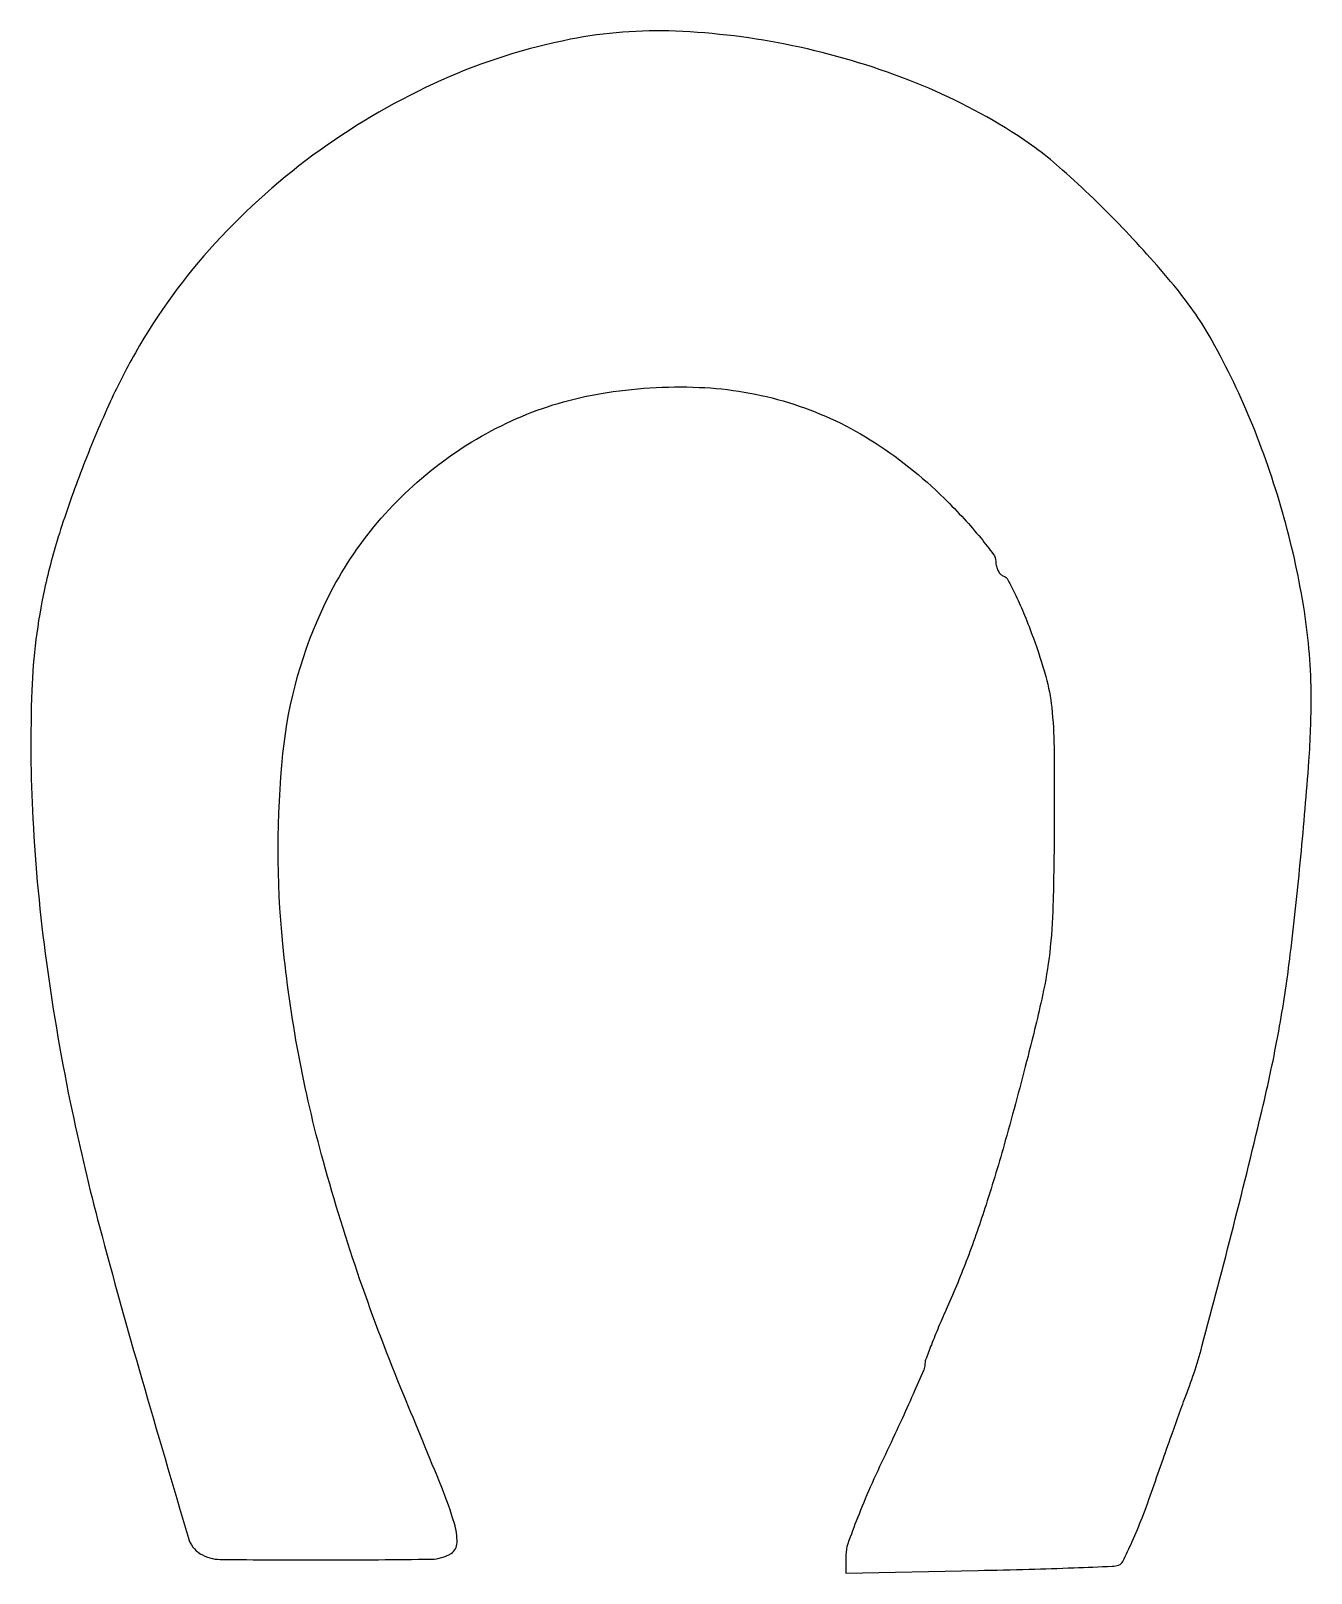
# Model space of a CAD drawing. Extents: x 1 to 163, y 0 to 196.
import ezdxf

# ---------------------------------------------------------------- set-up
doc = ezdxf.new("R2010")
doc.units = 0

msp = doc.modelspace()

# ---------------------------------------------------------------- linework, layer by layer
msp.add_lwpolyline([(69.075186, 194.912737, 0.056763), (52.732109, 189.729099, 0.051023), (37.33133, 180.859964, 0.050988), (24.035514, 169.048481, 0.056496), (13.917865, 155.16283, 0.023023), (10.528935, 148.504146, 0.014469), (7.161197, 140.444668, 0.014499), (4.283092, 132.253096, 0.024248), (2.40333, 125.198083, 0.043762), (0.793917, 112.331489, 0.022455), (0.922949, 96.065037, 0.020638), (2.640425, 77.868126, 0.017954), (5.904104, 59, 0.013074), (9.377143, 44.386381, 0.005618), (14.737988, 25.069709, 0.001345), (20.645465, 4.878898, 0.184526), (22.152608, 2.905683, 0.136802), (24.665696, 2.178519, 0.00274), (38.057352, 2.12143, 0.002713), (51.458269, 2.210441, 0.138594), (53.940299, 2.944362, 0.253628), (54.702189, 4.302992, 0.076216), (54.365212, 6.7322, 0.023942), (52.75913, 11.303736, 0.001967), (47.955943, 23, -0.03097), (37.757347, 52.612684, -0.042846), (32.616085, 80.220331, -0.049655), (32.634217, 104.362418, -0.087661), (38.02792, 123.489711, -0.059604), (44.168592, 133.095474, -0.058486), (52.436947, 141.05063, -0.058932), (62.258687, 146.825553, -0.06236), (72.972685, 150.013929, -0.051262), (85.382121, 150.787427, -0.064302), (96.736253, 148.854635, -0.065396), (107.077406, 144.141413, -0.055614), (116.491001, 136.69319, -0.011107), (118.984375, 134.112056, -0.01551), (121.087981, 131.688663, -0.011836), (122.70314, 129.608355, -0.160486), (123, 128.707297, 0.061376), (123.075692, 128.093001, 0.062603), (123.298158, 127.519841, 0.069059), (123.626781, 127.072125, 0.120063), (124.015007, 126.828331, -0.193357), (124.526847, 126.393923, -0.009642), (125.535259, 124.387726, -0.01436), (126.6434, 121.891309, -0.009788), (127.765007, 118.994998, -0.019582), (129.331113, 114.118277, -0.040476), (130.089184, 110.190754, -0.025088), (130.389381, 105.159591, -0.003731), (130.409395, 95, -0.005223), (130.251129, 85.070659, -0.021928), (129.832451, 79.119224, -0.025667), (128.924708, 73.681347, -0.009077), (127.086581, 66, -0.004577), (124.208041, 55.273859, -0.010001), (121.763567, 47.12232, -0.012526), (119.408736, 40.388255, -0.014845), (116.838978, 34.156783, 0.005099), (115.751413, 31.658785, 0.007125), (114.83395, 29.40231, 0.004548), (114.110364, 27.496314, 0.088665), (114, 26.878839, -0.101719), (113.864777, 26.221026, -0.002133), (112.53125, 23.150731, -0.00487), (110.916056, 19.570024, -0.00325), (109, 15.5, 0.00794), (107.085169, 11.331579, 0.010273), (105.46875, 7.44562, 0.008226), (104.243552, 4.16271, 0.085393), (104, 2.747037), (104, 0.438187), (120.75, 0.779881, 0.001782), (127.247271, 0.935585, 0.002701), (132.896458, 1.121655, 0.001014), (137.752383, 1.317727, 0.066272), (138.578369, 1.463542, 0.206101), (139.124453, 1.93634, 0.007711), (140.29372, 4.450809, 0.012833), (141.581215, 7.546079, 0.008551), (142.903557, 11.152754, -0.000788), (144.204258, 14.878373, -0.000977), (145.427138, 18.341747, -0.000797), (146.464531, 21.246911, -0.007335), (146.935108, 22.5, 0.027856), (149.140491, 29.195056, 0.003269), (153.120326, 44.40172, 0.004081), (156.906062, 59.786635, 0.01423), (158.984616, 69.800821, 0.014218), (160.341252, 78.914989, 0.005946), (161.672855, 91.261358, 0.00577), (162.695243, 103.403024, 0.018598), (162.980985, 111.5, 0.038432), (162.119477, 122.418229, 0.028851), (159.567412, 134.203551, 0.028217), (155.583914, 145.934392, 0.031542), (150.426352, 156.69808, 0.044262), (145.980592, 163.219211, 0.019454), (139.040238, 171.041325, 0.019492), (131.473281, 178.337417, 0.041872), (125, 183.202503, 0.047847), (111.974547, 189.740261, 0.040811), (97.233804, 194.106777, 0.041742), (82.39052, 195.941372, 0.058384)], format="xyb", close=True)

doc.saveas('drawing.dxf')
